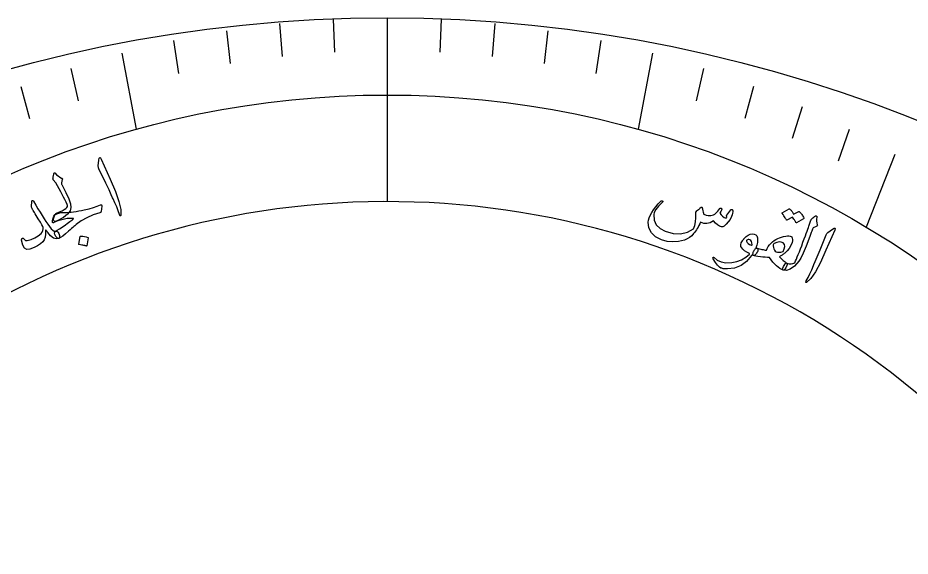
# Model space of a CAD drawing. Header units: millimetres. Extents: x -40.3 to 40.3, y -40.3 to 40.3.
# Drawn here: x -10.52 to 14.9, y 24.97 to 40.33 of the extents above; entities that cross this region are included whole.
import ezdxf

# ---------------------------------------------------------------- set-up
doc = ezdxf.new("R2010")
doc.units = ezdxf.units.MM
for name, color, linetype in [('CUT_INNER', 6, 'Continuous'), ('CUT_OUTER', 1, 'Continuous'), ('ENGRAVE', 7, 'Continuous'), ('ENGRAVE_FINE', 8, 'Continuous'), ('TEXT', 5, 'Continuous')]:
    doc.layers.add(name, color=color, linetype=linetype)

msp = doc.modelspace()

# ---------------------------------------------------------------- linework, layer by layer
at = {"layer": 'CUT_INNER'}
for radius, start, end in [(23.56, 354.6887, 200.6515), (28.802, 270.0987, 51.7132)]:
    msp.add_arc((0, 11.523), radius, start, end, dxfattribs=at)
at = {"layer": 'CUT_OUTER'}
msp.add_circle((0, 0), 40.325, dxfattribs=at)
at = {"layer": 'ENGRAVE'}
for points in [[(0, 40.325), (0, 35.083)], [(-7.564, 39.314), (-7.147, 37.145)], [(7.564, 39.314), (7.147, 37.145)], [(14.467, 36.428), (13.645, 34.357)]]:
    msp.add_lwpolyline(points, dxfattribs=at)
msp.add_circle((0, 11.523), 26.6, dxfattribs=at)
at = {"layer": 'ENGRAVE_FINE'}
for points in [[(-1.535, 40.284), (-1.499, 39.341)], [(1.535, 40.284), (1.499, 39.341)], [(-4.582, 39.958), (-4.475, 39.02)], [(-3.064, 40.161), (-2.993, 39.22)], [(3.064, 40.161), (2.993, 39.22)], [(4.582, 39.958), (4.475, 39.02)], [(-6.084, 39.675), (-5.941, 38.741)], [(6.084, 39.675), (5.941, 38.741)], [(-9.017, 38.877), (-8.803, 37.954)], [(9.017, 38.877), (8.803, 37.954)], [(-10.438, 38.367), (-10.189, 37.451)], [(10.438, 38.367), (10.189, 37.451)], [(11.823, 37.787), (11.539, 36.879)], [(13.167, 37.139), (12.849, 36.241)]]:
    msp.add_lwpolyline(points, dxfattribs=at)
at = {"layer": 'TEXT'}
for points in [[(-8.213, 36.267), (-8.203, 36.32), (-8.189, 36.342), (-8.17, 36.334), (-8.146, 36.295), (-7.895, 35.723), (-7.744, 35.371), (-7.642, 35.084), (-7.59, 34.861), (-7.586, 34.703), (-7.59, 34.689), (-7.595, 34.68), (-7.601, 34.678), (-7.607, 34.68), (-7.614, 34.686), (-7.62, 34.694), (-7.625, 34.705), (-7.63, 34.718), (-7.665, 34.822), (-7.706, 34.932), (-7.754, 35.045), (-7.809, 35.164), (-7.823, 35.195), (-7.861, 35.279), (-7.924, 35.416), (-8.012, 35.605), (-8.212, 36.022), (-8.221, 36.044), (-8.227, 36.066), (-8.229, 36.087), (-8.229, 36.107)], [(-9.116, 35.005), (-9.147, 35.071), (-9.181, 35.14), (-9.218, 35.212), (-9.257, 35.287), (-9.299, 35.366), (-9.344, 35.448), (-9.392, 35.534), (-9.443, 35.623), (-9.511, 35.708), (-9.516, 35.721), (-9.52, 35.733), (-9.521, 35.746), (-9.52, 35.759), (-9.519, 35.766), (-9.517, 35.775), (-9.515, 35.787), (-9.511, 35.801), (-9.508, 35.817), (-9.504, 35.836), (-9.5, 35.857), (-9.495, 35.88), (-9.494, 35.888), (-9.49, 35.895), (-9.485, 35.9), (-9.479, 35.903), (-9.472, 35.904), (-9.466, 35.903), (-9.46, 35.898), (-9.454, 35.891), (-9.419, 35.851), (-9.377, 35.815), (-9.33, 35.783), (-9.276, 35.756), (-9.262, 35.748), (-9.254, 35.737), (-9.252, 35.724), (-9.256, 35.709), (-9.281, 35.621), (-9.282, 35.611), (-9.28, 35.599), (-9.276, 35.584), (-9.269, 35.568), (-9.153, 35.347), (-9.071, 35.165), (-9.023, 35.022), (-9.008, 34.919), (-9.033, 34.821), (-9.104, 34.725), (-9.222, 34.633), (-9.385, 34.543), (-9.45, 34.52), (-9.49, 34.527), (-9.504, 34.564), (-9.493, 34.63), (-9.49, 34.64), (-9.487, 34.649), (-9.484, 34.658), (-9.481, 34.666), (-9.479, 34.675), (-9.476, 34.683), (-9.474, 34.691), (-9.471, 34.699), (-9.464, 34.715), (-9.453, 34.729), (-9.438, 34.741), (-9.42, 34.75), (-9.336, 34.787), (-9.263, 34.823), (-9.201, 34.857), (-9.151, 34.89), (-9.124, 34.914), (-9.109, 34.941), (-9.107, 34.971), (-9.116, 35.005)], [(-9.443, 34.239), (-9.423, 34.238), (-9.404, 34.23), (-9.387, 34.217), (-9.372, 34.197), (-9.356, 34.171), (-9.344, 34.145), (-9.336, 34.119), (-9.331, 34.093), (-9.331, 34.069), (-9.335, 34.051), (-9.343, 34.037), (-9.356, 34.028), (-9.432, 34.019), (-9.51, 34.044), (-9.589, 34.103), (-9.668, 34.197), (-9.68, 34.213), (-9.691, 34.228), (-9.7, 34.24), (-9.707, 34.25), (-9.713, 34.258), (-9.717, 34.264), (-9.72, 34.267), (-9.721, 34.268), (-9.727, 34.273), (-9.731, 34.274), (-9.733, 34.269), (-9.733, 34.26), (-9.735, 34.153), (-9.748, 34.064), (-9.774, 33.992), (-9.813, 33.938), (-9.879, 33.88), (-9.961, 33.825), (-10.061, 33.773), (-10.177, 33.725), (-10.265, 33.713), (-10.334, 33.752), (-10.383, 33.841), (-10.414, 33.981), (-10.415, 33.999), (-10.412, 34.014), (-10.406, 34.026), (-10.397, 34.034), (-10.386, 34.038), (-10.374, 34.037), (-10.363, 34.03), (-10.351, 34.019), (-10.325, 33.994), (-10.301, 33.978), (-10.277, 33.971), (-10.254, 33.971), (-10.138, 34.004), (-10.034, 34.048), (-9.942, 34.105), (-9.861, 34.174), (-9.83, 34.213), (-9.81, 34.256), (-9.799, 34.303), (-9.799, 34.356), (-9.809, 34.376), (-9.836, 34.422), (-9.88, 34.494), (-9.939, 34.591), (-9.971, 34.643), (-10, 34.69), (-10.025, 34.732), (-10.047, 34.769), (-10.066, 34.801), (-10.082, 34.827), (-10.095, 34.847), (-10.104, 34.862), (-10.117, 34.885), (-10.126, 34.907), (-10.131, 34.926), (-10.132, 34.944), (-10.13, 34.968), (-10.13, 34.989), (-10.129, 35.009), (-10.128, 35.028), (-10.127, 35.044), (-10.126, 35.059), (-10.126, 35.073), (-10.127, 35.085), (-10.126, 35.094), (-10.123, 35.102), (-10.117, 35.108), (-10.11, 35.111), (-10.1, 35.112), (-10.091, 35.11), (-10.084, 35.105), (-10.078, 35.097), (-10.012, 34.984), (-9.949, 34.877), (-9.888, 34.777), (-9.83, 34.683), (-9.774, 34.596), (-9.72, 34.514), (-9.669, 34.439), (-9.621, 34.371), (-9.572, 34.308), (-9.526, 34.266), (-9.483, 34.242), (-9.443, 34.239)], [(9.788, 34.846), (9.796, 34.854), (9.805, 34.859), (9.813, 34.861), (9.821, 34.859), (9.831, 34.853), (9.838, 34.846), (9.842, 34.838), (9.844, 34.827), (9.846, 34.792), (9.84, 34.752), (9.827, 34.706), (9.808, 34.655), (9.768, 34.575), (9.72, 34.504), (9.663, 34.441), (9.598, 34.386), (9.578, 34.374), (9.559, 34.367), (9.541, 34.364), (9.523, 34.365), (9.464, 34.385), (9.407, 34.421), (9.351, 34.471), (9.296, 34.538), (9.204, 34.48), (9.112, 34.454), (9.02, 34.459), (8.928, 34.495), (8.906, 34.446), (8.883, 34.4), (8.86, 34.356), (8.836, 34.315), (8.811, 34.276), (8.786, 34.238), (8.759, 34.202), (8.732, 34.169), (8.678, 34.11), (8.615, 34.06), (8.545, 34.019), (8.468, 33.987), (8.3, 33.945), (8.136, 33.931), (7.973, 33.947), (7.813, 33.992), (7.645, 34.078), (7.527, 34.191), (7.458, 34.331), (7.439, 34.5), (7.447, 34.556), (7.466, 34.62), (7.496, 34.69), (7.536, 34.768), (7.588, 34.85), (7.65, 34.933), (7.723, 35.017), (7.807, 35.101), (7.813, 35.106), (7.819, 35.108), (7.826, 35.109), (7.833, 35.108), (7.84, 35.105), (7.845, 35.101), (7.849, 35.097), (7.852, 35.091), (7.852, 35.084), (7.851, 35.077), (7.848, 35.071), (7.843, 35.065), (7.734, 34.952), (7.657, 34.856), (7.61, 34.775), (7.594, 34.711), (7.608, 34.554), (7.668, 34.423), (7.774, 34.318), (7.925, 34.238), (8.153, 34.174), (8.362, 34.163), (8.554, 34.207), (8.729, 34.306), (8.765, 34.401), (8.788, 34.507), (8.798, 34.624), (8.795, 34.753), (8.793, 34.766), (8.794, 34.778), (8.797, 34.787), (8.802, 34.794), (8.825, 34.815), (8.846, 34.835), (8.867, 34.854), (8.886, 34.872), (8.904, 34.887), (8.92, 34.901), (8.935, 34.913), (8.949, 34.922), (8.956, 34.926), (8.962, 34.926), (8.967, 34.923), (8.971, 34.916), (8.973, 34.912), (8.975, 34.905), (8.978, 34.896), (8.981, 34.885), (8.985, 34.872), (8.988, 34.857), (8.992, 34.84), (8.995, 34.82), (9.002, 34.783), (9.009, 34.755), (9.017, 34.736), (9.024, 34.727), (9.084, 34.698), (9.149, 34.684), (9.221, 34.686), (9.299, 34.703), (9.333, 34.722), (9.373, 34.758), (9.42, 34.812), (9.475, 34.884), (9.48, 34.891), (9.486, 34.896), (9.494, 34.899), (9.503, 34.9), (9.511, 34.9), (9.518, 34.898), (9.524, 34.894), (9.529, 34.889), (9.533, 34.871), (9.525, 34.842), (9.506, 34.802), (9.476, 34.752), (9.512, 34.703), (9.555, 34.663), (9.606, 34.632), (9.663, 34.609), (9.67, 34.626), (9.673, 34.641), (9.674, 34.653), (9.672, 34.663), (9.669, 34.672), (9.669, 34.681), (9.67, 34.688), (9.674, 34.695)], [(-9.204, 34.774), (-9.139, 34.775), (-9.071, 34.778), (-9.003, 34.784), (-8.932, 34.793), (-8.86, 34.803), (-8.787, 34.816), (-8.713, 34.831), (-8.637, 34.847), (-8.493, 34.881), (-8.366, 34.917), (-8.258, 34.953), (-8.169, 34.991), (-8.159, 34.995), (-8.15, 34.995), (-8.142, 34.992), (-8.135, 34.987), (-8.13, 34.979), (-8.126, 34.97), (-8.124, 34.961), (-8.125, 34.95), (-8.152, 34.798), (-8.156, 34.785), (-8.162, 34.776), (-8.172, 34.769), (-8.186, 34.765), (-8.376, 34.701), (-8.553, 34.623), (-8.715, 34.532), (-8.862, 34.428), (-8.87, 34.422), (-8.884, 34.411), (-8.903, 34.395), (-8.927, 34.374), (-8.957, 34.348), (-8.992, 34.317), (-9.033, 34.281), (-9.078, 34.24), (-9.167, 34.161), (-9.243, 34.099), (-9.306, 34.055), (-9.356, 34.028), (-9.371, 34.028), (-9.389, 34.038), (-9.411, 34.058), (-9.435, 34.089), (-9.464, 34.143), (-9.475, 34.186), (-9.467, 34.218), (-9.441, 34.24), (-9.397, 34.264), (-9.337, 34.302), (-9.26, 34.355), (-9.165, 34.423), (-9.118, 34.458), (-9.076, 34.488), (-9.04, 34.514), (-9.01, 34.535), (-8.987, 34.553), (-8.969, 34.566), (-8.958, 34.574), (-8.953, 34.578), (-8.951, 34.58), (-8.949, 34.582), (-8.948, 34.583), (-8.947, 34.585), (-8.946, 34.586), (-8.945, 34.586), (-8.944, 34.587), (-8.943, 34.588), (-8.937, 34.594), (-8.935, 34.599), (-8.938, 34.602), (-8.946, 34.603), (-8.977, 34.605), (-9.01, 34.605), (-9.044, 34.604), (-9.078, 34.601), (-9.114, 34.597), (-9.151, 34.591), (-9.19, 34.584), (-9.229, 34.576), (-9.268, 34.566), (-9.305, 34.557), (-9.342, 34.546), (-9.378, 34.535), (-9.413, 34.523), (-9.446, 34.51), (-9.478, 34.496), (-9.508, 34.481), (-9.517, 34.479), (-9.523, 34.48), (-9.528, 34.484), (-9.531, 34.491), (-9.533, 34.505), (-9.533, 34.52), (-9.532, 34.534), (-9.531, 34.549), (-9.528, 34.564), (-9.525, 34.579), (-9.522, 34.595), (-9.518, 34.611), (-9.508, 34.644), (-9.495, 34.671), (-9.481, 34.692), (-9.464, 34.708), (-9.415, 34.735), (-9.356, 34.756), (-9.286, 34.769), (-9.204, 34.774)], [(11.727, 34.8), (11.731, 34.801), (11.736, 34.801), (11.742, 34.799), (11.748, 34.795), (11.767, 34.775), (11.785, 34.754), (11.802, 34.733), (11.817, 34.712), (11.832, 34.689), (11.845, 34.666), (11.857, 34.642), (11.869, 34.617), (11.87, 34.61), (11.869, 34.605), (11.866, 34.599), (11.861, 34.595), (11.66, 34.481), (11.656, 34.481), (11.652, 34.483), (11.647, 34.488), (11.641, 34.496), (11.638, 34.503), (11.633, 34.513), (11.625, 34.526), (11.615, 34.543), (11.602, 34.562), (11.586, 34.586), (11.568, 34.613), (11.547, 34.643), (11.391, 34.554), (11.385, 34.552), (11.379, 34.553), (11.374, 34.559), (11.369, 34.568), (11.364, 34.575), (11.357, 34.587), (11.347, 34.604), (11.335, 34.624), (11.319, 34.648), (11.3, 34.678), (11.278, 34.711), (11.252, 34.749), (11.25, 34.754), (11.25, 34.758), (11.252, 34.761), (11.257, 34.764), (11.454, 34.873), (11.459, 34.875), (11.464, 34.874), (11.469, 34.872), (11.476, 34.868), (11.492, 34.852), (11.508, 34.836), (11.523, 34.818), (11.537, 34.8), (11.549, 34.782), (11.561, 34.762), (11.571, 34.743), (11.581, 34.723)], [(12.095, 34.591), (12.13, 34.619), (12.158, 34.642), (12.178, 34.659), (12.19, 34.67), (12.199, 34.676), (12.208, 34.68), (12.216, 34.68), (12.225, 34.678), (12.233, 34.672), (12.238, 34.663), (12.24, 34.653), (12.239, 34.641), (12.233, 34.583), (12.233, 34.527), (12.24, 34.474), (12.253, 34.424), (12.256, 34.409), (12.252, 34.395), (12.241, 34.384), (12.223, 34.374), (12.135, 34.332), (12.121, 34.299), (12.109, 34.267), (12.096, 34.235), (12.084, 34.204), (12.072, 34.173), (12.061, 34.143), (12.049, 34.113), (12.038, 34.084), (11.936, 33.816), (11.85, 33.61), (11.781, 33.465), (11.729, 33.381), (11.603, 33.246), (11.486, 33.159), (11.38, 33.119), (11.282, 33.127), (11.28, 33.128), (11.278, 33.129), (11.275, 33.13), (11.273, 33.131), (11.267, 33.151), (11.273, 33.184), (11.293, 33.231), (11.326, 33.292), (11.34, 33.314), (11.355, 33.328), (11.371, 33.333), (11.388, 33.329), (11.45, 33.311), (11.508, 33.307), (11.561, 33.317), (11.61, 33.341), (11.633, 33.389), (11.658, 33.444), (11.685, 33.506), (11.714, 33.576), (11.744, 33.653), (11.776, 33.736), (11.81, 33.826), (11.846, 33.922), (11.882, 34.017), (11.914, 34.102), (11.942, 34.177), (11.966, 34.243), (11.986, 34.3), (12.003, 34.347), (12.017, 34.384), (12.027, 34.411), (12.071, 34.552), (12.077, 34.565), (12.083, 34.576), (12.089, 34.584), (12.095, 34.591)], [(12.687, 34.3), (12.732, 34.328), (12.758, 34.333), (12.765, 34.313), (12.752, 34.269), (12.501, 33.698), (12.344, 33.348), (12.201, 33.079), (12.072, 32.89), (11.958, 32.781), (11.945, 32.774), (11.935, 32.772), (11.929, 32.774), (11.927, 32.781), (11.927, 32.789), (11.928, 32.799), (11.933, 32.81), (11.939, 32.823), (11.993, 32.919), (12.045, 33.023), (12.097, 33.136), (12.147, 33.256), (12.16, 33.288), (12.196, 33.372), (12.254, 33.511), (12.334, 33.703), (12.507, 34.133), (12.517, 34.155), (12.53, 34.174), (12.543, 34.19), (12.558, 34.203)], [(-8.744, 34.088), (-8.742, 34.092), (-8.739, 34.095), (-8.734, 34.098), (-8.727, 34.1), (-8.675, 34.099), (-8.624, 34.092), (-8.574, 34.08), (-8.525, 34.063), (-8.52, 34.059), (-8.517, 34.055), (-8.515, 34.05), (-8.516, 34.045), (-8.555, 33.824), (-8.557, 33.818), (-8.562, 33.815), (-8.569, 33.815), (-8.579, 33.817), (-8.587, 33.819), (-8.6, 33.823), (-8.617, 33.827), (-8.639, 33.832), (-8.666, 33.838), (-8.698, 33.844), (-8.736, 33.852), (-8.779, 33.859), (-8.784, 33.861), (-8.788, 33.864), (-8.79, 33.867), (-8.789, 33.872)], [(10.383, 33.542), (10.242, 33.378), (10.081, 33.26), (9.899, 33.188), (9.698, 33.162), (9.672, 33.162), (9.646, 33.163), (9.621, 33.164), (9.597, 33.167), (9.574, 33.17), (9.552, 33.175), (9.531, 33.18), (9.511, 33.187), (9.466, 33.215), (9.414, 33.268), (9.355, 33.347), (9.287, 33.452), (9.281, 33.465), (9.278, 33.477), (9.28, 33.486), (9.286, 33.493), (9.294, 33.498), (9.303, 33.498), (9.311, 33.493), (9.32, 33.485), (9.404, 33.409), (9.515, 33.361), (9.652, 33.341), (9.816, 33.348), (9.961, 33.376), (10.094, 33.425), (10.214, 33.495), (10.322, 33.587), (10.324, 33.592), (10.324, 33.596), (10.323, 33.599), (10.321, 33.602), (10.245, 33.643), (10.183, 33.683), (10.135, 33.722), (10.1, 33.76), (10.079, 33.804), (10.076, 33.853), (10.09, 33.907), (10.122, 33.967), (10.127, 33.974), (10.133, 33.982), (10.138, 33.99), (10.144, 33.997), (10.151, 34.005), (10.158, 34.013), (10.165, 34.022), (10.173, 34.03), (10.23, 34.084), (10.287, 34.124), (10.346, 34.15), (10.405, 34.161), (10.459, 34.158), (10.5, 34.138), (10.53, 34.103), (10.547, 34.051), (10.553, 33.987), (10.549, 33.918), (10.533, 33.845), (10.506, 33.767), (10.511, 33.765), (10.515, 33.764), (10.519, 33.762), (10.524, 33.76), (10.528, 33.759), (10.532, 33.757), (10.537, 33.756), (10.541, 33.754), (10.555, 33.743), (10.562, 33.727), (10.563, 33.707), (10.557, 33.681), (10.547, 33.655), (10.534, 33.63), (10.519, 33.605), (10.501, 33.582), (10.483, 33.562), (10.467, 33.549), (10.454, 33.544), (10.442, 33.545), (10.4, 33.565), (10.397, 33.561), (10.394, 33.556), (10.389, 33.55), (10.383, 33.542)], [(11.509, 34.092), (11.512, 34.09), (11.515, 34.088), (11.518, 34.086), (11.52, 34.085), (11.522, 34.083), (11.524, 34.081), (11.525, 34.079), (11.527, 34.077), (11.542, 34.043), (11.548, 34.005), (11.546, 33.963), (11.535, 33.916), (11.5, 33.827), (11.454, 33.747), (11.398, 33.676), (11.33, 33.613), (11.313, 33.599), (11.295, 33.586), (11.276, 33.572), (11.257, 33.559), (11.238, 33.547), (11.217, 33.534), (11.197, 33.522), (11.175, 33.51), (11.204, 33.481), (11.231, 33.453), (11.258, 33.428), (11.285, 33.404), (11.311, 33.382), (11.337, 33.362), (11.363, 33.345), (11.388, 33.329), (11.396, 33.32), (11.398, 33.306), (11.395, 33.285), (11.385, 33.259), (11.356, 33.195), (11.329, 33.152), (11.304, 33.129), (11.282, 33.127), (11.188, 33.176), (11.091, 33.254), (10.992, 33.359), (10.891, 33.491), (10.835, 33.492), (10.773, 33.495), (10.707, 33.501), (10.635, 33.509), (10.564, 33.519), (10.508, 33.528), (10.467, 33.537), (10.44, 33.546), (10.429, 33.555), (10.422, 33.57), (10.421, 33.59), (10.423, 33.616), (10.427, 33.63), (10.431, 33.643), (10.436, 33.656), (10.442, 33.669), (10.448, 33.681), (10.456, 33.693), (10.463, 33.705), (10.471, 33.717), (10.489, 33.737), (10.506, 33.749), (10.522, 33.754), (10.538, 33.752), (10.573, 33.743), (10.608, 33.734), (10.642, 33.726), (10.675, 33.719), (10.708, 33.713), (10.741, 33.707), (10.774, 33.701), (10.807, 33.696), (10.827, 33.749), (10.856, 33.801), (10.894, 33.851), (10.94, 33.9), (10.982, 33.936), (11.027, 33.969), (11.075, 33.999), (11.126, 34.026), (11.179, 34.049), (11.236, 34.069), (11.296, 34.086), (11.359, 34.099), (11.406, 34.105), (11.447, 34.106), (11.481, 34.101), (11.509, 34.092)], [(10.395, 33.85), (10.391, 33.904), (10.378, 33.945), (10.358, 33.976), (10.329, 33.995), (10.308, 33.999), (10.288, 33.999), (10.269, 33.995), (10.25, 33.987), (10.243, 33.981), (10.239, 33.974), (10.238, 33.964), (10.24, 33.952), (10.254, 33.921), (10.282, 33.891), (10.323, 33.863), (10.377, 33.836), (10.384, 33.835), (10.389, 33.836), (10.393, 33.842), (10.395, 33.85)], [(11.284, 33.904), (11.229, 33.928), (11.168, 33.933), (11.1, 33.92), (11.027, 33.888), (11.011, 33.873), (11.001, 33.85), (10.998, 33.817), (11.003, 33.775), (11.015, 33.732), (11.033, 33.697), (11.056, 33.669), (11.085, 33.649), (11.121, 33.638), (11.166, 33.636), (11.218, 33.645), (11.278, 33.662), (11.314, 33.74), (11.326, 33.806), (11.316, 33.861), (11.284, 33.904)]]:
    msp.add_lwpolyline(points, close=True, dxfattribs=at)

doc.saveas('drawing.dxf')
